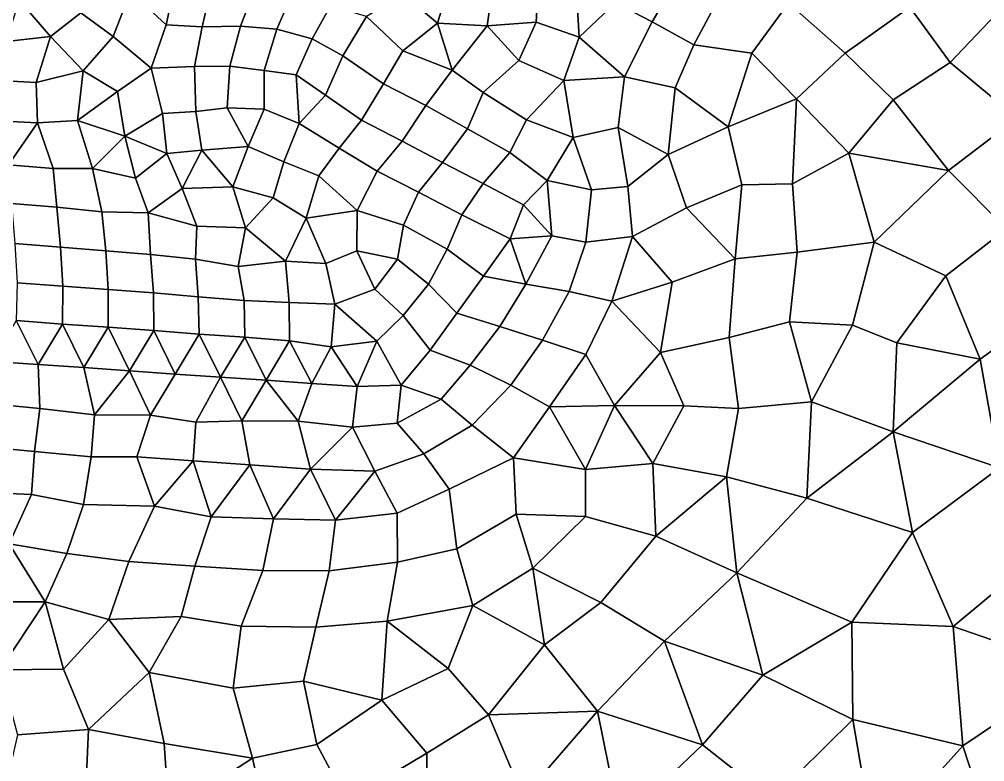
# Model space of a CAD drawing. Extents: x 391089 to 406232, y 6461839 to 6471033.
# Drawn here: x 402614.5 to 402699.2, y 6469598.6 to 6469663.7 of the extents above; entities that cross this region are included whole.
import ezdxf

# ---------------------------------------------------------------- set-up
doc = ezdxf.new("R2010")
doc.units = 0
doc.layers.add('MESH_ELEMS', color=18, linetype='CONTINUOUS')
doc.layers.add('MESH_NODES', color=18, linetype='CONTINUOUS')

msp = doc.modelspace()

# ---------------------------------------------------------------- linework, layer by layer
at = {"layer": 'MESH_ELEMS', "color": 178}
for points in [[(402670.016, 6469663.48, 1.232), (402672.663, 6469667.99, 1.222), (402668.811, 6469669.21, 1.179), (402666.81, 6469665.17, 1.175)], [(402692.641, 6469664.77, 1.218), (402696.163, 6469659.93, 1.3), (402700.708, 6469664.7, 1.255), (402695.645, 6469669.63, 1.22)], [(402659.836, 6469663.45, 1.126), (402660.073, 6469667.59, 1.129), (402656.105, 6469667.03, 1.133), (402655.55, 6469663.15, 1.165)], [(402663.355, 6469666.66, 1.145), (402660.073, 6469667.59, 1.129), (402659.836, 6469663.45, 1.126), (402663.633, 6469662.15, 1.141)], [(402673.683, 6469661.48, 1.269), (402676.259, 6469666.3, 1.241), (402672.663, 6469667.99, 1.222), (402670.016, 6469663.48, 1.232)], [(402686.959, 6469660.74, 1.19), (402692.641, 6469664.77, 1.218), (402688.119, 6469668.22, 1.204), (402681.99, 6469665.13, 1.232)], [(402617.251, 6469662.2, 1.219), (402619.908, 6469664.29, 1.184), (402617.079, 6469667.14, 1.13), (402614.499, 6469665.41, 1.229)], [(402624.247, 6469666.16, 1.038), (402621.518, 6469667.3, 1.111), (402619.908, 6469664.29, 1.184), (402622.727, 6469662.21, 1.072)], [(402624.247, 6469666.16, 1.038), (402627.387, 6469663.24, 0.982), (402628.15, 6469666.79, 1.039), (402624.247, 6469666.16, 1.038)], [(402628.15, 6469666.79, 1.039), (402627.387, 6469663.24, 0.982), (402630.556, 6469663.04, 1.064), (402631.359, 6469666.59, 1.027)], [(402633.909, 6469663.1, 1.079), (402635.17, 6469666.43, 1.004), (402631.359, 6469666.59, 1.027), (402630.556, 6469663.04, 1.064)], [(402655.55, 6469663.15, 1.165), (402656.105, 6469667.03, 1.133), (402652.136, 6469666.48, 1.172), (402651.19, 6469663.38, 1.221)], [(402663.633, 6469662.15, 1.141), (402666.81, 6469665.17, 1.175), (402663.355, 6469666.66, 1.145), (402663.633, 6469662.15, 1.141)], [(402627.387, 6469663.24, 0.982), (402624.247, 6469666.16, 1.038), (402622.727, 6469662.21, 1.072), (402626.072, 6469659.42, 1.076)], [(402637.105, 6469662.85, 1.131), (402638.636, 6469666.46, 0.972), (402635.17, 6469666.43, 1.004), (402633.909, 6469663.1, 1.079)], [(402640.187, 6469661.99, 1.234), (402641.802, 6469664.91, 1.079), (402638.636, 6469666.46, 0.972), (402637.105, 6469662.85, 1.131)], [(402648.142, 6469660.96, 1.286), (402651.19, 6469663.38, 1.221), (402648.168, 6469665.92, 1.207), (402644.949, 6469663.95, 1.275)], [(402651.19, 6469663.38, 1.221), (402652.136, 6469666.48, 1.172), (402648.168, 6469665.92, 1.207), (402651.19, 6469663.38, 1.221)], [(402678.767, 6469660.73, 1.24), (402681.99, 6469665.13, 1.232), (402676.259, 6469666.3, 1.241), (402673.683, 6469661.48, 1.269)], [(402617.251, 6469662.2, 1.219), (402614.499, 6469665.41, 1.229), (402613.351, 6469661.76, 1.313), (402617.251, 6469662.2, 1.219)], [(402642.872, 6469660.52, 1.284), (402644.949, 6469663.95, 1.275), (402641.802, 6469664.91, 1.079), (402640.187, 6469661.99, 1.234)], [(402667.598, 6469658.66, 1.192), (402670.016, 6469663.48, 1.232), (402666.81, 6469665.17, 1.175), (402663.633, 6469662.15, 1.141)], [(402678.767, 6469660.73, 1.24), (402682.693, 6469656.74, 1.213), (402686.959, 6469660.74, 1.19), (402681.99, 6469665.13, 1.232)], [(402619.908, 6469664.29, 1.184), (402617.251, 6469662.2, 1.219), (402620.095, 6469659.19, 1.144), (402622.727, 6469662.21, 1.072)], [(402691.174, 6469656.66, 1.169), (402696.163, 6469659.93, 1.3), (402692.641, 6469664.77, 1.218), (402686.959, 6469660.74, 1.19)], [(402696.163, 6469659.93, 1.3), (402702.056, 6469655.05, 1.279), (402706.353, 6469661.72, 1.242), (402700.708, 6469664.7, 1.255)], [(402629.886, 6469659.56, 1.061), (402630.556, 6469663.04, 1.064), (402627.387, 6469663.24, 0.982), (402626.072, 6469659.42, 1.076)], [(402648.142, 6469660.96, 1.286), (402644.949, 6469663.95, 1.275), (402642.872, 6469660.52, 1.284), (402646.446, 6469658.05, 1.307)], [(402648.142, 6469660.96, 1.286), (402652.486, 6469659.24, 1.248), (402651.19, 6469663.38, 1.221), (402648.142, 6469660.96, 1.286)], [(402651.19, 6469663.38, 1.221), (402652.486, 6469659.24, 1.248), (402655.55, 6469663.15, 1.165), (402651.19, 6469663.38, 1.221)], [(402655.55, 6469663.15, 1.165), (402658.319, 6469660.09, 1.146), (402659.836, 6469663.45, 1.126), (402655.55, 6469663.15, 1.165)], [(402663.633, 6469662.15, 1.141), (402659.836, 6469663.45, 1.126), (402658.319, 6469660.09, 1.146), (402662.289, 6469658.34, 1.133)], [(402670.016, 6469663.48, 1.232), (402667.598, 6469658.66, 1.192), (402672.038, 6469657.69, 1.244), (402673.683, 6469661.48, 1.269)], [(402632.973, 6469659.59, 1.117), (402633.909, 6469663.1, 1.079), (402630.556, 6469663.04, 1.064), (402629.886, 6469659.56, 1.061)], [(402635.981, 6469659.22, 1.188), (402637.105, 6469662.85, 1.131), (402633.909, 6469663.1, 1.079), (402632.973, 6469659.59, 1.117)], [(402638.778, 6469658.83, 1.28), (402640.187, 6469661.99, 1.234), (402637.105, 6469662.85, 1.131), (402635.981, 6469659.22, 1.188)], [(402652.486, 6469659.24, 1.248), (402655.191, 6469657.3, 1.224), (402658.319, 6469660.09, 1.146), (402655.55, 6469663.15, 1.165)], [(402613.351, 6469661.76, 1.313), (402612.696, 6469658.36, 1.262), (402615.985, 6469658.16, 1.169), (402617.251, 6469662.2, 1.219)], [(402620.095, 6469659.19, 1.144), (402617.251, 6469662.2, 1.219), (402615.985, 6469658.16, 1.169), (402620.095, 6469659.19, 1.144)], [(402622.727, 6469662.21, 1.072), (402620.095, 6469659.19, 1.144), (402623.125, 6469657.38, 1.149), (402626.072, 6469659.42, 1.076)], [(402642.872, 6469660.52, 1.284), (402640.187, 6469661.99, 1.234), (402638.778, 6469658.83, 1.28), (402641.352, 6469657.07, 1.294)], [(402663.633, 6469662.15, 1.141), (402662.289, 6469658.34, 1.133), (402667.598, 6469658.66, 1.192), (402663.633, 6469662.15, 1.141)], [(402676.687, 6469654.29, 1.226), (402678.767, 6469660.73, 1.24), (402673.683, 6469661.48, 1.269), (402672.038, 6469657.69, 1.244)], [(402650.161, 6469656.14, 1.299), (402652.486, 6469659.24, 1.248), (402648.142, 6469660.96, 1.286), (402646.446, 6469658.05, 1.307)], [(402678.767, 6469660.73, 1.24), (402676.687, 6469654.29, 1.226), (402682.693, 6469656.74, 1.213), (402678.767, 6469660.73, 1.24)], [(402691.174, 6469656.66, 1.169), (402686.959, 6469660.74, 1.19), (402682.693, 6469656.74, 1.213), (402687.269, 6469651.97, 1.212)], [(402646.446, 6469658.05, 1.307), (402642.872, 6469660.52, 1.284), (402641.352, 6469657.07, 1.294), (402644.535, 6469654.86, 1.29)], [(402658.993, 6469654.88, 1.22), (402662.289, 6469658.34, 1.133), (402658.319, 6469660.09, 1.146), (402655.191, 6469657.3, 1.224)], [(402696.163, 6469659.93, 1.3), (402691.174, 6469656.66, 1.169), (402696.012, 6469650.45, 1.254), (402702.056, 6469655.05, 1.279)], [(402619.615, 6469654.85, 1.12), (402620.095, 6469659.19, 1.144), (402615.985, 6469658.16, 1.169), (402616.1, 6469654.62, 1.057)], [(402619.615, 6469654.85, 1.12), (402623.125, 6469657.38, 1.149), (402620.095, 6469659.19, 1.144), (402619.615, 6469654.85, 1.12)], [(402627.063, 6469655.45, 1.153), (402626.072, 6469659.42, 1.076), (402623.125, 6469657.38, 1.149), (402623.748, 6469653.45, 1.19)], [(402627.063, 6469655.45, 1.153), (402629.992, 6469655.62, 1.163), (402629.886, 6469659.56, 1.061), (402626.072, 6469659.42, 1.076)], [(402632.73, 6469655.96, 1.199), (402632.973, 6469659.59, 1.117), (402629.886, 6469659.56, 1.061), (402629.992, 6469655.62, 1.163)], [(402635.981, 6469659.22, 1.188), (402632.973, 6469659.59, 1.117), (402632.73, 6469655.96, 1.199), (402635.974, 6469655.83, 1.257)], [(402635.974, 6469655.83, 1.257), (402639.046, 6469654.56, 1.291), (402638.778, 6469658.83, 1.28), (402635.981, 6469659.22, 1.188)], [(402655.191, 6469657.3, 1.224), (402652.486, 6469659.24, 1.248), (402650.161, 6469656.14, 1.299), (402653.838, 6469654.11, 1.292)], [(402616.1, 6469654.62, 1.057), (402615.985, 6469658.16, 1.169), (402612.696, 6469658.36, 1.262), (402611.403, 6469654.86, 1.016)], [(402638.778, 6469658.83, 1.28), (402639.046, 6469654.56, 1.291), (402641.352, 6469657.07, 1.294), (402638.778, 6469658.83, 1.28)], [(402662.289, 6469658.34, 1.133), (402658.993, 6469654.88, 1.22), (402663.099, 6469653.35, 1.208), (402662.289, 6469658.34, 1.133)], [(402667.03, 6469654.22, 1.202), (402667.598, 6469658.66, 1.192), (402662.289, 6469658.34, 1.133), (402663.099, 6469653.35, 1.208)], [(402672.038, 6469657.69, 1.244), (402667.598, 6469658.66, 1.192), (402667.03, 6469654.22, 1.202), (402671.434, 6469651.86, 1.213)], [(402623.748, 6469653.45, 1.19), (402623.125, 6469657.38, 1.149), (402619.615, 6469654.85, 1.12), (402623.748, 6469653.45, 1.19)], [(402648.089, 6469653.01, 1.289), (402650.161, 6469656.14, 1.299), (402646.446, 6469658.05, 1.307), (402644.535, 6469654.86, 1.29)], [(402658.993, 6469654.88, 1.22), (402655.191, 6469657.3, 1.224), (402653.838, 6469654.11, 1.292), (402657.55, 6469652.04, 1.249)], [(402676.687, 6469654.29, 1.226), (402672.038, 6469657.69, 1.244), (402671.434, 6469651.86, 1.213), (402676.687, 6469654.29, 1.226)], [(402641.352, 6469657.07, 1.294), (402639.046, 6469654.56, 1.291), (402642.558, 6469652.4, 1.27), (402644.535, 6469654.86, 1.29)], [(402682.343, 6469649.29, 1.222), (402682.693, 6469656.74, 1.213), (402676.687, 6469654.29, 1.226), (402677.897, 6469649.2, 1.2)], [(402682.343, 6469649.29, 1.222), (402687.269, 6469651.97, 1.212), (402682.693, 6469656.74, 1.213), (402682.343, 6469649.29, 1.222)], [(402691.174, 6469656.66, 1.169), (402687.269, 6469651.97, 1.212), (402696.012, 6469650.45, 1.254), (402691.174, 6469656.66, 1.169)], [(402627.431, 6469651.94, 1.192), (402630.529, 6469652.23, 1.198), (402629.992, 6469655.62, 1.163), (402627.063, 6469655.45, 1.153)], [(402632.73, 6469655.96, 1.199), (402629.992, 6469655.62, 1.163), (402630.529, 6469652.23, 1.198), (402634.574, 6469652.55, 1.23)], [(402634.574, 6469652.55, 1.23), (402635.974, 6469655.83, 1.257), (402632.73, 6469655.96, 1.199), (402634.574, 6469652.55, 1.23)], [(402635.974, 6469655.83, 1.257), (402634.574, 6469652.55, 1.23), (402637.704, 6469651.22, 1.25), (402639.046, 6469654.56, 1.291)], [(402650.161, 6469656.14, 1.299), (402648.089, 6469653.01, 1.289), (402651.643, 6469651.16, 1.308), (402653.838, 6469654.11, 1.292)], [(402611.403, 6469654.86, 1.016), (402613.56, 6469650.95, 1.006), (402616.1, 6469654.62, 1.057), (402611.403, 6469654.86, 1.016)], [(402619.615, 6469654.85, 1.12), (402616.1, 6469654.62, 1.057), (402617.46, 6469650.61, 1.072), (402620.928, 6469650.62, 1.13)], [(402620.928, 6469650.62, 1.13), (402623.748, 6469653.45, 1.19), (402619.615, 6469654.85, 1.12), (402620.928, 6469650.62, 1.13)], [(402627.063, 6469655.45, 1.153), (402623.748, 6469653.45, 1.19), (402627.431, 6469651.94, 1.192), (402627.063, 6469655.45, 1.153)], [(402645.889, 6469650.38, 1.245), (402648.089, 6469653.01, 1.289), (402644.535, 6469654.86, 1.29), (402642.558, 6469652.4, 1.27)], [(402657.55, 6469652.04, 1.249), (402660.809, 6469649.56, 1.241), (402663.099, 6469653.35, 1.208), (402658.993, 6469654.88, 1.22)], [(402701.12, 6469645.34, 1.317), (402707.436, 6469650.63, 1.267), (402702.056, 6469655.05, 1.279), (402696.012, 6469650.45, 1.254)], [(402613.56, 6469650.95, 1.006), (402617.46, 6469650.61, 1.072), (402616.1, 6469654.62, 1.057), (402613.56, 6469650.95, 1.006)], [(402637.704, 6469651.22, 1.25), (402640.786, 6469649.97, 1.229), (402642.558, 6469652.4, 1.27), (402639.046, 6469654.56, 1.291)], [(402655.196, 6469649.3, 1.247), (402657.55, 6469652.04, 1.249), (402653.838, 6469654.11, 1.292), (402651.643, 6469651.16, 1.308)], [(402664.7, 6469648.74, 1.253), (402667.89, 6469649.04, 1.25), (402667.03, 6469654.22, 1.202), (402663.099, 6469653.35, 1.208)], [(402667.89, 6469649.04, 1.25), (402671.434, 6469651.86, 1.213), (402667.03, 6469654.22, 1.202), (402667.89, 6469649.04, 1.25)], [(402677.897, 6469649.2, 1.2), (402676.687, 6469654.29, 1.226), (402671.434, 6469651.86, 1.213), (402673.048, 6469647.18, 1.218)], [(402620.928, 6469650.62, 1.13), (402624.697, 6469649.79, 1.196), (402623.748, 6469653.45, 1.19), (402620.928, 6469650.62, 1.13)], [(402624.697, 6469649.79, 1.196), (402627.431, 6469651.94, 1.192), (402623.748, 6469653.45, 1.19), (402624.697, 6469649.79, 1.196)], [(402649.521, 6469648.54, 1.199), (402651.643, 6469651.16, 1.308), (402648.089, 6469653.01, 1.289), (402645.889, 6469650.38, 1.245)], [(402664.7, 6469648.74, 1.253), (402663.099, 6469653.35, 1.208), (402660.809, 6469649.56, 1.241), (402664.7, 6469648.74, 1.253)], [(402628.803, 6469648.86, 1.202), (402630.529, 6469652.23, 1.198), (402627.431, 6469651.94, 1.192), (402628.803, 6469648.86, 1.202)], [(402630.529, 6469652.23, 1.198), (402628.803, 6469648.86, 1.202), (402633.236, 6469649.01, 1.211), (402630.529, 6469652.23, 1.198)], [(402630.529, 6469652.23, 1.198), (402633.236, 6469649.01, 1.211), (402634.574, 6469652.55, 1.23), (402630.529, 6469652.23, 1.198)], [(402636.768, 6469648.06, 1.216), (402637.704, 6469651.22, 1.25), (402634.574, 6469652.55, 1.23), (402633.236, 6469649.01, 1.211)], [(402645.889, 6469650.38, 1.245), (402642.558, 6469652.4, 1.27), (402640.786, 6469649.97, 1.229), (402644.132, 6469646.95, 1.166)], [(402628.803, 6469648.86, 1.202), (402627.431, 6469651.94, 1.192), (402624.697, 6469649.79, 1.196), (402625.797, 6469646.72, 1.201)], [(402657.55, 6469652.04, 1.249), (402655.196, 6469649.3, 1.247), (402658.75, 6469647.45, 1.236), (402660.809, 6469649.56, 1.241)], [(402667.89, 6469649.04, 1.25), (402668.31, 6469644.67, 1.292), (402673.048, 6469647.18, 1.218), (402671.434, 6469651.86, 1.213)], [(402689.51, 6469644.15, 1.271), (402687.269, 6469651.97, 1.212), (402682.343, 6469649.29, 1.222), (402682.754, 6469643.28, 1.222)], [(402687.269, 6469651.97, 1.212), (402689.51, 6469644.15, 1.271), (402696.012, 6469650.45, 1.254), (402687.269, 6469651.97, 1.212)], [(402613.816, 6469647.56, 1.033), (402617.807, 6469647.22, 1.092), (402617.46, 6469650.61, 1.072), (402613.56, 6469650.95, 1.006)], [(402617.807, 6469647.22, 1.092), (402621.736, 6469646.82, 1.153), (402620.928, 6469650.62, 1.13), (402617.46, 6469650.61, 1.072)], [(402624.697, 6469649.79, 1.196), (402620.928, 6469650.62, 1.13), (402621.736, 6469646.82, 1.153), (402625.797, 6469646.72, 1.201)], [(402640.786, 6469649.97, 1.229), (402637.704, 6469651.22, 1.25), (402636.768, 6469648.06, 1.216), (402639.673, 6469646.27, 1.189)], [(402653.313, 6469646.57, 1.16), (402655.196, 6469649.3, 1.247), (402651.643, 6469651.16, 1.308), (402649.521, 6469648.54, 1.199)], [(402639.673, 6469646.27, 1.189), (402644.132, 6469646.95, 1.166), (402640.786, 6469649.97, 1.229), (402639.673, 6469646.27, 1.189)], [(402644.132, 6469646.95, 1.166), (402648.206, 6469645.64, 1.131), (402649.521, 6469648.54, 1.199), (402645.889, 6469650.38, 1.245)], [(402695.775, 6469641.21, 1.332), (402701.12, 6469645.34, 1.317), (402696.012, 6469650.45, 1.254), (402689.51, 6469644.15, 1.271)], [(402628.803, 6469648.86, 1.202), (402625.797, 6469646.72, 1.201), (402630.085, 6469645.57, 1.201), (402628.803, 6469648.86, 1.202)], [(402630.085, 6469645.57, 1.201), (402634.355, 6469645.41, 1.2), (402633.236, 6469649.01, 1.211), (402628.803, 6469648.86, 1.202)], [(402634.355, 6469645.41, 1.2), (402636.768, 6469648.06, 1.216), (402633.236, 6469649.01, 1.211), (402634.355, 6469645.41, 1.2)], [(402657.556, 6469644.45, 1.199), (402658.75, 6469647.45, 1.236), (402655.196, 6469649.3, 1.247), (402653.313, 6469646.57, 1.16)], [(402660.809, 6469649.56, 1.241), (402658.75, 6469647.45, 1.236), (402661.233, 6469644.71, 1.251), (402660.809, 6469649.56, 1.241)], [(402664.219, 6469644.16, 1.282), (402664.7, 6469648.74, 1.253), (402660.809, 6469649.56, 1.241), (402661.233, 6469644.71, 1.251)], [(402668.31, 6469644.67, 1.292), (402667.89, 6469649.04, 1.25), (402664.7, 6469648.74, 1.253), (402664.219, 6469644.16, 1.282)], [(402673.048, 6469647.18, 1.218), (402677.31, 6469642.7, 1.216), (402677.897, 6469649.2, 1.2), (402673.048, 6469647.18, 1.218)], [(402682.754, 6469643.28, 1.222), (402682.343, 6469649.29, 1.222), (402677.897, 6469649.2, 1.2), (402677.31, 6469642.7, 1.216)], [(402639.673, 6469646.27, 1.189), (402636.768, 6469648.06, 1.216), (402634.355, 6469645.41, 1.2), (402637.86, 6469642.49, 1.183)], [(402648.206, 6469645.64, 1.131), (402652.053, 6469643.54, 1.115), (402653.313, 6469646.57, 1.16), (402649.521, 6469648.54, 1.199)], [(402614.122, 6469644.04, 1.085), (402618.106, 6469643.72, 1.123), (402617.807, 6469647.22, 1.092), (402613.816, 6469647.56, 1.033)], [(402618.106, 6469643.72, 1.123), (402622.099, 6469643.41, 1.166), (402621.736, 6469646.82, 1.153), (402617.807, 6469647.22, 1.092)], [(402657.556, 6469644.45, 1.199), (402661.233, 6469644.71, 1.251), (402658.75, 6469647.45, 1.236), (402657.556, 6469644.45, 1.199)], [(402671.775, 6469640.64, 1.27), (402677.31, 6469642.7, 1.216), (402673.048, 6469647.18, 1.218), (402668.31, 6469644.67, 1.292)], [(402625.797, 6469646.72, 1.201), (402621.736, 6469646.82, 1.153), (402622.099, 6469643.41, 1.166), (402626.009, 6469643.08, 1.192)], [(402626.009, 6469643.08, 1.192), (402629.96, 6469642.68, 1.189), (402630.085, 6469645.57, 1.201), (402625.797, 6469646.72, 1.201)], [(402641.404, 6469642.29, 1.174), (402639.673, 6469646.27, 1.189), (402637.86, 6469642.49, 1.183), (402641.404, 6469642.29, 1.174)], [(402639.673, 6469646.27, 1.189), (402641.404, 6469642.29, 1.174), (402644.101, 6469643.4, 1.162), (402644.132, 6469646.95, 1.166)], [(402648.206, 6469645.64, 1.131), (402644.132, 6469646.95, 1.166), (402644.101, 6469643.4, 1.162), (402647.673, 6469642.67, 1.158)], [(402652.053, 6469643.54, 1.115), (402655.221, 6469641.19, 1.133), (402657.556, 6469644.45, 1.199), (402653.313, 6469646.57, 1.16)], [(402629.96, 6469642.68, 1.189), (402633.704, 6469642.02, 1.186), (402634.355, 6469645.41, 1.2), (402630.085, 6469645.57, 1.201)], [(402634.355, 6469645.41, 1.2), (402633.704, 6469642.02, 1.186), (402637.86, 6469642.49, 1.183), (402634.355, 6469645.41, 1.2)], [(402647.673, 6469642.67, 1.158), (402650.405, 6469640.48, 1.161), (402652.053, 6469643.54, 1.115), (402648.206, 6469645.64, 1.131)], [(402657.556, 6469644.45, 1.199), (402658.954, 6469640.47, 1.157), (402661.233, 6469644.71, 1.251), (402657.556, 6469644.45, 1.199)], [(402662.734, 6469639.82, 1.222), (402664.219, 6469644.16, 1.282), (402661.233, 6469644.71, 1.251), (402658.954, 6469640.47, 1.157)], [(402664.219, 6469644.16, 1.282), (402662.734, 6469639.82, 1.222), (402666.487, 6469638.97, 1.27), (402668.31, 6469644.67, 1.292)], [(402671.775, 6469640.64, 1.27), (402668.31, 6469644.67, 1.292), (402666.487, 6469638.97, 1.27), (402671.775, 6469640.64, 1.27)], [(402705.001, 6469638.38, 1.299), (402701.12, 6469645.34, 1.317), (402695.775, 6469641.21, 1.332), (402698.793, 6469633.9, 1.329)], [(402618.106, 6469643.72, 1.123), (402614.122, 6469644.04, 1.085), (402614.304, 6469640.59, 1.112), (402618.308, 6469640.3, 1.13)], [(402622.099, 6469643.41, 1.166), (402618.106, 6469643.72, 1.123), (402618.308, 6469640.3, 1.13), (402622.293, 6469640, 1.148)], [(402657.556, 6469644.45, 1.199), (402655.221, 6469641.19, 1.133), (402658.954, 6469640.47, 1.157), (402657.556, 6469644.45, 1.199)], [(402687.607, 6469636.89, 1.24), (402689.51, 6469644.15, 1.271), (402682.754, 6469643.28, 1.222), (402682.087, 6469637.16, 1.2)], [(402695.775, 6469641.21, 1.332), (402689.51, 6469644.15, 1.271), (402687.607, 6469636.89, 1.24), (402691.49, 6469635.32, 1.272)], [(402626.009, 6469643.08, 1.192), (402622.099, 6469643.41, 1.166), (402622.293, 6469640, 1.148), (402626.283, 6469639.71, 1.16)], [(402626.283, 6469639.71, 1.16), (402630.203, 6469639.35, 1.173), (402629.96, 6469642.68, 1.189), (402626.009, 6469643.08, 1.192)], [(402645.701, 6469640.03, 1.194), (402644.101, 6469643.4, 1.162), (402641.404, 6469642.29, 1.174), (402642.187, 6469638.71, 1.199)], [(402647.673, 6469642.67, 1.158), (402644.101, 6469643.4, 1.162), (402645.701, 6469640.03, 1.194), (402647.673, 6469642.67, 1.158)], [(402655.221, 6469641.19, 1.133), (402652.053, 6469643.54, 1.115), (402650.405, 6469640.48, 1.161), (402652.887, 6469637.93, 1.188)], [(402682.087, 6469637.16, 1.2), (402682.754, 6469643.28, 1.222), (402677.31, 6469642.7, 1.216), (402676.789, 6469635.81, 1.197)], [(402630.203, 6469639.35, 1.173), (402634.239, 6469639.04, 1.178), (402633.704, 6469642.02, 1.186), (402629.96, 6469642.68, 1.189)], [(402637.86, 6469642.49, 1.183), (402633.704, 6469642.02, 1.186), (402634.239, 6469639.04, 1.178), (402638.189, 6469638.87, 1.182)], [(402638.189, 6469638.87, 1.182), (402642.187, 6469638.71, 1.199), (402641.404, 6469642.29, 1.174), (402637.86, 6469642.49, 1.183)], [(402647.673, 6469642.67, 1.158), (402645.701, 6469640.03, 1.194), (402648.192, 6469637.73, 1.212), (402650.405, 6469640.48, 1.161)], [(402676.789, 6469635.81, 1.197), (402677.31, 6469642.7, 1.216), (402671.775, 6469640.64, 1.27), (402670.764, 6469634.47, 1.211)], [(402656.655, 6469636.77, 1.135), (402658.954, 6469640.47, 1.157), (402655.221, 6469641.19, 1.133), (402652.887, 6469637.93, 1.188)], [(402691.49, 6469635.32, 1.272), (402698.793, 6469633.9, 1.329), (402695.775, 6469641.21, 1.332), (402691.49, 6469635.32, 1.272)], [(402618.308, 6469640.3, 1.13), (402614.304, 6469640.59, 1.112), (402614.219, 6469637.28, 1.137), (402618.299, 6469636.97, 1.121)], [(402618.299, 6469636.97, 1.121), (402622.311, 6469636.69, 1.122), (402622.293, 6469640, 1.148), (402618.308, 6469640.3, 1.13)], [(402652.887, 6469637.93, 1.188), (402650.405, 6469640.48, 1.161), (402648.192, 6469637.73, 1.212), (402650.553, 6469634.68, 1.255)], [(402660.411, 6469635.57, 1.158), (402662.734, 6469639.82, 1.222), (402658.954, 6469640.47, 1.157), (402656.655, 6469636.77, 1.135)], [(402666.487, 6469638.97, 1.27), (402670.764, 6469634.47, 1.211), (402671.775, 6469640.64, 1.27), (402666.487, 6469638.97, 1.27)], [(402622.311, 6469636.69, 1.122), (402626.294, 6469636.4, 1.146), (402626.283, 6469639.71, 1.16), (402622.293, 6469640, 1.148)], [(402626.294, 6469636.4, 1.146), (402630.296, 6469636.1, 1.171), (402630.203, 6469639.35, 1.173), (402626.283, 6469639.71, 1.16)], [(402645.864, 6469635.46, 1.235), (402648.192, 6469637.73, 1.212), (402645.701, 6469640.03, 1.194), (402642.187, 6469638.71, 1.199)], [(402664.194, 6469634.3, 1.215), (402666.487, 6469638.97, 1.27), (402662.734, 6469639.82, 1.222), (402660.411, 6469635.57, 1.158)], [(402634.239, 6469639.04, 1.178), (402630.203, 6469639.35, 1.173), (402630.296, 6469636.1, 1.171), (402634.284, 6469635.82, 1.184)], [(402634.284, 6469635.82, 1.184), (402638.194, 6469635.51, 1.194), (402638.189, 6469638.87, 1.182), (402634.239, 6469639.04, 1.178)], [(402638.194, 6469635.51, 1.194), (402641.877, 6469634.99, 1.224), (402642.187, 6469638.71, 1.199), (402638.189, 6469638.87, 1.182)], [(402641.877, 6469634.99, 1.224), (402645.864, 6469635.46, 1.235), (402642.187, 6469638.71, 1.199), (402641.877, 6469634.99, 1.224)], [(402670.764, 6469634.47, 1.211), (402666.487, 6469638.97, 1.27), (402664.194, 6469634.3, 1.215), (402666.73, 6469629.84, 1.162)], [(402654.057, 6469633.37, 1.26), (402656.655, 6469636.77, 1.135), (402652.887, 6469637.93, 1.188), (402650.553, 6469634.68, 1.255)], [(402708.173, 6469630.2, 1.315), (402705.001, 6469638.38, 1.299), (402698.793, 6469633.9, 1.329), (402700.512, 6469624.37, 1.353)], [(402612.172, 6469633.7, 1.19), (402616.169, 6469633.43, 1.129), (402614.219, 6469637.28, 1.137), (402612.172, 6469633.7, 1.19)], [(402618.299, 6469636.97, 1.121), (402614.219, 6469637.28, 1.137), (402616.169, 6469633.43, 1.129), (402618.299, 6469636.97, 1.121)], [(402616.169, 6469633.43, 1.129), (402620.167, 6469633.15, 1.088), (402618.299, 6469636.97, 1.121), (402616.169, 6469633.43, 1.129)], [(402622.311, 6469636.69, 1.122), (402618.299, 6469636.97, 1.121), (402620.167, 6469633.15, 1.088), (402622.311, 6469636.69, 1.122)], [(402650.553, 6469634.68, 1.255), (402648.192, 6469637.73, 1.212), (402645.864, 6469635.46, 1.235), (402648.014, 6469631.6, 1.303)], [(402677.606, 6469629.58, 1.181), (402683.993, 6469630.14, 1.213), (402682.087, 6469637.16, 1.2), (402676.789, 6469635.81, 1.197)], [(402683.993, 6469630.14, 1.213), (402687.607, 6469636.89, 1.24), (402682.087, 6469637.16, 1.2), (402683.993, 6469630.14, 1.213)], [(402620.167, 6469633.15, 1.088), (402624.165, 6469632.87, 1.138), (402622.311, 6469636.69, 1.122), (402620.167, 6469633.15, 1.088)], [(402626.294, 6469636.4, 1.146), (402622.311, 6469636.69, 1.122), (402624.165, 6469632.87, 1.138), (402626.294, 6469636.4, 1.146)], [(402624.165, 6469632.87, 1.138), (402628.162, 6469632.59, 1.184), (402626.294, 6469636.4, 1.146), (402624.165, 6469632.87, 1.138)], [(402628.162, 6469632.59, 1.184), (402630.296, 6469636.1, 1.171), (402626.294, 6469636.4, 1.146), (402628.162, 6469632.59, 1.184)], [(402632.16, 6469632.32, 1.202), (402630.296, 6469636.1, 1.171), (402628.162, 6469632.59, 1.184), (402632.16, 6469632.32, 1.202)], [(402634.284, 6469635.82, 1.184), (402630.296, 6469636.1, 1.171), (402632.16, 6469632.32, 1.202), (402634.284, 6469635.82, 1.184)], [(402657.635, 6469631.61, 1.288), (402660.411, 6469635.57, 1.158), (402656.655, 6469636.77, 1.135), (402654.057, 6469633.37, 1.26)], [(402683.993, 6469630.14, 1.213), (402691.18, 6469627.51, 1.266), (402691.49, 6469635.32, 1.272), (402687.607, 6469636.89, 1.24)], [(402632.16, 6469632.32, 1.202), (402636.158, 6469632.04, 1.223), (402634.284, 6469635.82, 1.184), (402632.16, 6469632.32, 1.202)], [(402634.284, 6469635.82, 1.184), (402636.158, 6469632.04, 1.223), (402638.194, 6469635.51, 1.194), (402634.284, 6469635.82, 1.184)], [(402640.155, 6469631.76, 1.238), (402638.194, 6469635.51, 1.194), (402636.158, 6469632.04, 1.223), (402640.155, 6469631.76, 1.238)], [(402640.155, 6469631.76, 1.238), (402641.877, 6469634.99, 1.224), (402638.194, 6469635.51, 1.194), (402640.155, 6469631.76, 1.238)], [(402645.864, 6469635.46, 1.235), (402641.877, 6469634.99, 1.224), (402644.153, 6469631.49, 1.271), (402645.864, 6469635.46, 1.235)], [(402644.153, 6469631.49, 1.271), (402648.014, 6469631.6, 1.303), (402645.864, 6469635.46, 1.235), (402644.153, 6469631.49, 1.271)], [(402661.014, 6469629.72, 1.309), (402664.194, 6469634.3, 1.215), (402660.411, 6469635.57, 1.158), (402657.635, 6469631.61, 1.288)], [(402672.814, 6469629.81, 1.164), (402677.606, 6469629.58, 1.181), (402676.789, 6469635.81, 1.197), (402670.764, 6469634.47, 1.211)], [(402691.18, 6469627.51, 1.266), (402698.793, 6469633.9, 1.329), (402691.49, 6469635.32, 1.272), (402691.18, 6469627.51, 1.266)], [(402641.877, 6469634.99, 1.224), (402640.155, 6469631.76, 1.238), (402644.153, 6469631.49, 1.271), (402641.877, 6469634.99, 1.224)], [(402650.553, 6469634.68, 1.255), (402648.014, 6469631.6, 1.303), (402651.527, 6469630.39, 1.349), (402654.057, 6469633.37, 1.26)], [(402672.814, 6469629.81, 1.164), (402670.764, 6469634.47, 1.211), (402666.73, 6469629.84, 1.162), (402672.814, 6469629.81, 1.164)], [(402612.075, 6469629.97, 1.253), (402616.311, 6469629.57, 1.179), (402616.169, 6469633.43, 1.129), (402612.172, 6469633.7, 1.19)], [(402661.014, 6469629.72, 1.309), (402666.73, 6469629.84, 1.162), (402664.194, 6469634.3, 1.215), (402661.014, 6469629.72, 1.309)], [(402700.512, 6469624.37, 1.353), (402698.793, 6469633.9, 1.329), (402691.18, 6469627.51, 1.266), (402700.512, 6469624.37, 1.353)], [(402620.167, 6469633.15, 1.088), (402616.169, 6469633.43, 1.129), (402616.311, 6469629.57, 1.179), (402621.097, 6469629, 1.179)], [(402620.167, 6469633.15, 1.088), (402621.097, 6469629, 1.179), (402624.165, 6469632.87, 1.138), (402620.167, 6469633.15, 1.088)], [(402621.097, 6469629, 1.179), (402626.004, 6469628.99, 1.23), (402624.165, 6469632.87, 1.138), (402621.097, 6469629, 1.179)], [(402628.162, 6469632.59, 1.184), (402624.165, 6469632.87, 1.138), (402626.004, 6469628.99, 1.23), (402628.162, 6469632.59, 1.184)], [(402654.057, 6469633.37, 1.26), (402651.527, 6469630.39, 1.349), (402654.222, 6469628.09, 1.374), (402657.635, 6469631.61, 1.288)], [(402629.998, 6469628.37, 1.242), (402632.16, 6469632.32, 1.202), (402628.162, 6469632.59, 1.184), (402626.004, 6469628.99, 1.23)], [(402632.16, 6469632.32, 1.202), (402629.998, 6469628.37, 1.242), (402634.033, 6469628.47, 1.252), (402632.16, 6469632.32, 1.202)], [(402636.158, 6469632.04, 1.223), (402632.16, 6469632.32, 1.202), (402634.033, 6469628.47, 1.252), (402636.158, 6469632.04, 1.223)], [(402636.158, 6469632.04, 1.223), (402634.033, 6469628.47, 1.252), (402638.954, 6469628.45, 1.259), (402636.158, 6469632.04, 1.223)], [(402640.155, 6469631.76, 1.238), (402636.158, 6469632.04, 1.223), (402638.954, 6469628.45, 1.259), (402640.155, 6469631.76, 1.238)], [(402643.743, 6469627.94, 1.288), (402644.153, 6469631.49, 1.271), (402640.155, 6469631.76, 1.238), (402638.954, 6469628.45, 1.259)], [(402644.153, 6469631.49, 1.271), (402643.743, 6469627.94, 1.288), (402647.649, 6469628.28, 1.326), (402648.014, 6469631.6, 1.303)], [(402648.014, 6469631.6, 1.303), (402647.649, 6469628.28, 1.326), (402651.527, 6469630.39, 1.349), (402648.014, 6469631.6, 1.303)], [(402657.845, 6469625.24, 1.334), (402661.014, 6469629.72, 1.309), (402657.635, 6469631.61, 1.288), (402654.222, 6469628.09, 1.374)], [(402651.527, 6469630.39, 1.349), (402647.649, 6469628.28, 1.326), (402649.988, 6469625.58, 1.319), (402654.222, 6469628.09, 1.374)], [(402683.595, 6469621.71, 1.24), (402683.993, 6469630.14, 1.213), (402677.606, 6469629.58, 1.181), (402676.544, 6469623.56, 1.188)], [(402691.18, 6469627.51, 1.266), (402683.993, 6469630.14, 1.213), (402683.595, 6469621.71, 1.24), (402691.18, 6469627.51, 1.266)], [(402615.822, 6469625.79, 1.3), (402616.311, 6469629.57, 1.179), (402612.075, 6469629.97, 1.253), (402611.207, 6469626.22, 1.324)], [(402620.806, 6469625.33, 1.293), (402621.097, 6469629, 1.179), (402616.311, 6469629.57, 1.179), (402615.822, 6469625.79, 1.3)], [(402657.845, 6469625.24, 1.334), (402664.189, 6469624.21, 1.285), (402661.014, 6469629.72, 1.309), (402657.845, 6469625.24, 1.334)], [(402661.014, 6469629.72, 1.309), (402664.189, 6469624.21, 1.285), (402666.73, 6469629.84, 1.162), (402661.014, 6469629.72, 1.309)], [(402670.073, 6469624.73, 1.123), (402666.73, 6469629.84, 1.162), (402664.189, 6469624.21, 1.285), (402670.073, 6469624.73, 1.123)], [(402672.814, 6469629.81, 1.164), (402666.73, 6469629.84, 1.162), (402670.073, 6469624.73, 1.123), (402672.814, 6469629.81, 1.164)], [(402676.544, 6469623.56, 1.188), (402677.606, 6469629.58, 1.181), (402672.814, 6469629.81, 1.164), (402670.073, 6469624.73, 1.123)], [(402624.809, 6469625.32, 1.322), (402626.004, 6469628.99, 1.23), (402621.097, 6469629, 1.179), (402620.806, 6469625.33, 1.293)], [(402629.998, 6469628.37, 1.242), (402626.004, 6469628.99, 1.23), (402624.809, 6469625.32, 1.322), (402629.766, 6469624.97, 1.319)], [(402634.033, 6469628.47, 1.252), (402629.998, 6469628.37, 1.242), (402629.766, 6469624.97, 1.319), (402634.73, 6469624.63, 1.301)], [(402634.73, 6469624.63, 1.301), (402640.047, 6469624.25, 1.318), (402638.954, 6469628.45, 1.259), (402634.033, 6469628.47, 1.252)], [(402640.047, 6469624.25, 1.318), (402643.743, 6469627.94, 1.288), (402638.954, 6469628.45, 1.259), (402640.047, 6469624.25, 1.318)], [(402645.686, 6469624.08, 1.318), (402643.743, 6469627.94, 1.288), (402640.047, 6469624.25, 1.318), (402645.686, 6469624.08, 1.318)], [(402645.686, 6469624.08, 1.318), (402649.988, 6469625.58, 1.319), (402647.649, 6469628.28, 1.326), (402643.743, 6469627.94, 1.288)], [(402654.222, 6469628.09, 1.374), (402649.988, 6469625.58, 1.319), (402652.201, 6469622.48, 1.286), (402657.845, 6469625.24, 1.334)], [(402692.874, 6469618.69, 1.238), (402691.18, 6469627.51, 1.266), (402683.595, 6469621.71, 1.24), (402692.874, 6469618.69, 1.238)], [(402692.874, 6469618.69, 1.238), (402700.512, 6469624.37, 1.353), (402691.18, 6469627.51, 1.266), (402692.874, 6469618.69, 1.238)], [(402615.559, 6469622.01, 1.371), (402615.822, 6469625.79, 1.3), (402611.207, 6469626.22, 1.324), (402610.322, 6469622.26, 1.395)], [(402615.559, 6469622.01, 1.371), (402620.131, 6469621.14, 1.382), (402620.806, 6469625.33, 1.293), (402615.822, 6469625.79, 1.3)], [(402620.131, 6469621.14, 1.382), (402626.368, 6469620.99, 1.478), (402624.809, 6469625.32, 1.322), (402620.806, 6469625.33, 1.293)], [(402626.368, 6469620.99, 1.478), (402629.766, 6469624.97, 1.319), (402624.809, 6469625.32, 1.322), (402626.368, 6469620.99, 1.478)], [(402647.642, 6469620.37, 1.352), (402652.201, 6469622.48, 1.286), (402649.988, 6469625.58, 1.319), (402645.686, 6469624.08, 1.318)], [(402658.09, 6469620.29, 1.205), (402657.845, 6469625.24, 1.334), (402652.201, 6469622.48, 1.286), (402652.874, 6469617.26, 1.298)], [(402664.189, 6469624.21, 1.285), (402657.845, 6469625.24, 1.334), (402658.09, 6469620.29, 1.205), (402664.163, 6469620.09, 1.332)], [(402631.321, 6469620.06, 1.289), (402629.766, 6469624.97, 1.319), (402626.368, 6469620.99, 1.478), (402631.321, 6469620.06, 1.289)], [(402629.766, 6469624.97, 1.319), (402631.321, 6469620.06, 1.289), (402634.73, 6469624.63, 1.301), (402629.766, 6469624.97, 1.319)], [(402631.321, 6469620.06, 1.289), (402636.797, 6469619.87, 1.393), (402634.73, 6469624.63, 1.301), (402631.321, 6469620.06, 1.289)], [(402634.73, 6469624.63, 1.301), (402636.797, 6469619.87, 1.393), (402640.047, 6469624.25, 1.318), (402634.73, 6469624.63, 1.301)], [(402636.797, 6469619.87, 1.393), (402642.239, 6469619.77, 1.454), (402640.047, 6469624.25, 1.318), (402636.797, 6469619.87, 1.393)], [(402642.239, 6469619.77, 1.454), (402645.686, 6469624.08, 1.318), (402640.047, 6469624.25, 1.318), (402642.239, 6469619.77, 1.454)], [(402670.073, 6469624.73, 1.123), (402664.189, 6469624.21, 1.285), (402664.163, 6469620.09, 1.332), (402670.335, 6469618.35, 1.078)], [(402676.544, 6469623.56, 1.188), (402670.073, 6469624.73, 1.123), (402670.335, 6469618.35, 1.078), (402676.544, 6469623.56, 1.188)], [(402704.227, 6469616.92, 1.279), (402700.512, 6469624.37, 1.353), (402692.874, 6469618.69, 1.238), (402696.433, 6469610.43, 1.35)], [(402645.686, 6469624.08, 1.318), (402642.239, 6469619.77, 1.454), (402647.642, 6469620.37, 1.352), (402645.686, 6469624.08, 1.318)], [(402670.335, 6469618.35, 1.078), (402677.451, 6469615.15, 1.165), (402676.544, 6469623.56, 1.188), (402670.335, 6469618.35, 1.078)], [(402683.595, 6469621.71, 1.24), (402676.544, 6469623.56, 1.188), (402677.451, 6469615.15, 1.165), (402683.595, 6469621.71, 1.24)], [(402610.322, 6469622.26, 1.395), (402613.615, 6469617.7, 1.387), (402615.559, 6469622.01, 1.371), (402610.322, 6469622.26, 1.395)], [(402618.676, 6469616.85, 1.395), (402620.131, 6469621.14, 1.382), (402615.559, 6469622.01, 1.371), (402613.615, 6469617.7, 1.387)], [(402647.642, 6469620.37, 1.352), (402647.673, 6469616.08, 1.404), (402652.874, 6469617.26, 1.298), (402652.201, 6469622.48, 1.286)], [(402687.55, 6469610.82, 1.224), (402692.874, 6469618.69, 1.238), (402683.595, 6469621.71, 1.24), (402677.451, 6469615.15, 1.165)], [(402624.105, 6469616.15, 1.43), (402626.368, 6469620.99, 1.478), (402620.131, 6469621.14, 1.382), (402618.676, 6469616.85, 1.395)], [(402629.907, 6469615.73, 1.383), (402631.321, 6469620.06, 1.289), (402626.368, 6469620.99, 1.478), (402624.105, 6469616.15, 1.43)], [(402635.882, 6469615.34, 1.473), (402636.797, 6469619.87, 1.393), (402631.321, 6469620.06, 1.289), (402629.907, 6469615.73, 1.383)], [(402647.673, 6469616.08, 1.404), (402647.642, 6469620.37, 1.352), (402642.239, 6469619.77, 1.454), (402641.693, 6469615.33, 1.567)], [(402659.552, 6469615.55, 1.204), (402658.09, 6469620.29, 1.205), (402652.874, 6469617.26, 1.298), (402654.279, 6469612.28, 1.311)], [(402659.552, 6469615.55, 1.204), (402664.163, 6469620.09, 1.332), (402658.09, 6469620.29, 1.205), (402659.552, 6469615.55, 1.204)], [(402664.163, 6469620.09, 1.332), (402659.552, 6469615.55, 1.204), (402665.528, 6469612.55, 1.14), (402670.335, 6469618.35, 1.078)], [(402641.693, 6469615.33, 1.567), (402642.239, 6469619.77, 1.454), (402636.797, 6469619.87, 1.393), (402635.882, 6469615.34, 1.473)], [(402671.112, 6469609.15, 1.385), (402677.451, 6469615.15, 1.165), (402670.335, 6469618.35, 1.078), (402665.528, 6469612.55, 1.14)], [(402692.874, 6469618.69, 1.238), (402687.55, 6469610.82, 1.224), (402696.433, 6469610.43, 1.35), (402692.874, 6469618.69, 1.238)], [(402613.615, 6469617.7, 1.387), (402609.979, 6469612.61, 1.375), (402616.78, 6469612.61, 1.364), (402613.615, 6469617.7, 1.387)], [(402616.78, 6469612.61, 1.364), (402618.676, 6469616.85, 1.395), (402613.615, 6469617.7, 1.387), (402616.78, 6469612.61, 1.364)], [(402622.371, 6469611.05, 1.386), (402624.105, 6469616.15, 1.43), (402618.676, 6469616.85, 1.395), (402616.78, 6469612.61, 1.364)], [(402654.279, 6469612.28, 1.311), (402652.874, 6469617.26, 1.298), (402647.673, 6469616.08, 1.404), (402646.781, 6469610.92, 1.459)], [(402707.284, 6469606.68, 1.345), (402704.227, 6469616.92, 1.279), (402696.433, 6469610.43, 1.35), (402707.284, 6469606.68, 1.345)], [(402628.71, 6469611.31, 1.395), (402629.907, 6469615.73, 1.383), (402624.105, 6469616.15, 1.43), (402622.371, 6469611.05, 1.386)], [(402646.781, 6469610.92, 1.459), (402647.673, 6469616.08, 1.404), (402641.693, 6469615.33, 1.567), (402640.525, 6469610.38, 1.515)], [(402629.907, 6469615.73, 1.383), (402628.71, 6469611.31, 1.395), (402633.981, 6469610.46, 1.447), (402635.882, 6469615.34, 1.473)], [(402635.882, 6469615.34, 1.473), (402633.981, 6469610.46, 1.447), (402640.525, 6469610.38, 1.515), (402641.693, 6469615.33, 1.567)], [(402654.279, 6469612.28, 1.311), (402660.586, 6469608.83, 1.242), (402659.552, 6469615.55, 1.204), (402654.279, 6469612.28, 1.311)], [(402659.552, 6469615.55, 1.204), (402660.586, 6469608.83, 1.242), (402665.528, 6469612.55, 1.14), (402659.552, 6469615.55, 1.204)], [(402679.735, 6469606.16, 1.138), (402677.451, 6469615.15, 1.165), (402671.112, 6469609.15, 1.385), (402679.735, 6469606.16, 1.138)], [(402677.451, 6469615.15, 1.165), (402679.735, 6469606.16, 1.138), (402687.55, 6469610.82, 1.224), (402677.451, 6469615.15, 1.165)], [(402609.979, 6469612.61, 1.375), (402612.809, 6469606.63, 1.429), (402616.78, 6469612.61, 1.364), (402609.979, 6469612.61, 1.375)], [(402616.78, 6469612.61, 1.364), (402612.809, 6469606.63, 1.429), (402618.388, 6469606.69, 1.438), (402616.78, 6469612.61, 1.364)], [(402616.78, 6469612.61, 1.364), (402618.388, 6469606.69, 1.438), (402622.371, 6469611.05, 1.386), (402616.78, 6469612.61, 1.364)], [(402665.215, 6469603.01, 1.347), (402671.112, 6469609.15, 1.385), (402665.528, 6469612.55, 1.14), (402660.586, 6469608.83, 1.242)], [(402652.115, 6469606.74, 1.359), (402654.279, 6469612.28, 1.311), (402646.781, 6469610.92, 1.459), (402652.115, 6469606.74, 1.359)], [(402652.115, 6469606.74, 1.359), (402655.664, 6469602.69, 1.33), (402660.586, 6469608.83, 1.242), (402654.279, 6469612.28, 1.311)], [(402625.904, 6469606.39, 1.462), (402622.371, 6469611.05, 1.386), (402618.388, 6469606.69, 1.438), (402620.559, 6469601.4, 1.516)], [(402628.71, 6469611.31, 1.395), (402622.371, 6469611.05, 1.386), (402625.904, 6469606.39, 1.462), (402628.71, 6469611.31, 1.395)], [(402633.266, 6469605.02, 1.473), (402633.981, 6469610.46, 1.447), (402628.71, 6469611.31, 1.395), (402625.904, 6469606.39, 1.462)], [(402646.294, 6469603.98, 1.39), (402646.781, 6469610.92, 1.459), (402640.525, 6469610.38, 1.515), (402639.429, 6469605.64, 1.451)], [(402646.294, 6469603.98, 1.39), (402652.115, 6469606.74, 1.359), (402646.781, 6469610.92, 1.459), (402646.294, 6469603.98, 1.39)], [(402687.639, 6469602.27, 1.296), (402687.55, 6469610.82, 1.224), (402679.735, 6469606.16, 1.138), (402687.639, 6469602.27, 1.296)], [(402687.639, 6469602.27, 1.296), (402697.294, 6469599.96, 1.374), (402696.433, 6469610.43, 1.35), (402687.55, 6469610.82, 1.224)], [(402639.429, 6469605.64, 1.451), (402640.525, 6469610.38, 1.515), (402633.981, 6469610.46, 1.447), (402633.266, 6469605.02, 1.473)], [(402696.433, 6469610.43, 1.35), (402697.294, 6469599.96, 1.374), (402707.284, 6469606.68, 1.345), (402696.433, 6469610.43, 1.35)], [(402665.215, 6469603.01, 1.347), (402674.44, 6469600.05, 1.377), (402671.112, 6469609.15, 1.385), (402665.215, 6469603.01, 1.347)], [(402679.735, 6469606.16, 1.138), (402671.112, 6469609.15, 1.385), (402674.44, 6469600.05, 1.377), (402679.735, 6469606.16, 1.138)], [(402660.586, 6469608.83, 1.242), (402655.664, 6469602.69, 1.33), (402665.215, 6469603.01, 1.347), (402660.586, 6469608.83, 1.242)], [(402614.334, 6469600.92, 1.503), (402620.559, 6469601.4, 1.516), (402618.388, 6469606.69, 1.438), (402612.809, 6469606.63, 1.429)], [(402650.258, 6469599.33, 1.341), (402655.664, 6469602.69, 1.33), (402652.115, 6469606.74, 1.359), (402646.294, 6469603.98, 1.39)], [(402710.881, 6469594.5, 1.47), (402707.284, 6469606.68, 1.345), (402697.294, 6469599.96, 1.374), (402701.552, 6469586.91, 1.391)], [(402627.223, 6469600.17, 1.598), (402625.904, 6469606.39, 1.462), (402620.559, 6469601.4, 1.516), (402627.223, 6469600.17, 1.598)], [(402627.223, 6469600.17, 1.598), (402634.963, 6469598.88, 1.511), (402633.266, 6469605.02, 1.473), (402625.904, 6469606.39, 1.462)], [(402634.963, 6469598.88, 1.511), (402640.602, 6469600.08, 1.426), (402639.429, 6469605.64, 1.451), (402633.266, 6469605.02, 1.473)], [(402639.429, 6469605.64, 1.451), (402640.602, 6469600.08, 1.426), (402646.294, 6469603.98, 1.39), (402639.429, 6469605.64, 1.451)], [(402679.735, 6469606.16, 1.138), (402674.44, 6469600.05, 1.377), (402680.535, 6469595.25, 1.191), (402687.639, 6469602.27, 1.296)], [(402650.258, 6469599.33, 1.341), (402646.294, 6469603.98, 1.39), (402640.602, 6469600.08, 1.426), (402643.23, 6469595.13, 1.402)], [(402658.721, 6469595.47, 1.513), (402655.664, 6469602.69, 1.33), (402650.258, 6469599.33, 1.341), (402650.201, 6469592.47, 1.422)], [(402655.664, 6469602.69, 1.33), (402658.721, 6469595.47, 1.513), (402665.215, 6469603.01, 1.347), (402655.664, 6469602.69, 1.33)], [(402658.721, 6469595.47, 1.513), (402667.231, 6469593.18, 1.488), (402665.215, 6469603.01, 1.347), (402658.721, 6469595.47, 1.513)], [(402665.215, 6469603.01, 1.347), (402667.231, 6469593.18, 1.488), (402674.44, 6469600.05, 1.377), (402665.215, 6469603.01, 1.347)], [(402687.639, 6469602.27, 1.296), (402680.535, 6469595.25, 1.191), (402689.503, 6469591.31, 1.433), (402687.639, 6469602.27, 1.296)], [(402687.639, 6469602.27, 1.296), (402689.503, 6469591.31, 1.433), (402697.294, 6469599.96, 1.374), (402687.639, 6469602.27, 1.296)], [(402620.292, 6469594.78, 1.502), (402620.559, 6469601.4, 1.516), (402614.334, 6469600.92, 1.503), (402613.116, 6469595.55, 1.5)], [(402620.292, 6469594.78, 1.502), (402627.629, 6469594.11, 1.533), (402627.223, 6469600.17, 1.598), (402620.559, 6469601.4, 1.516)], [(402627.223, 6469600.17, 1.598), (402627.629, 6469594.11, 1.533), (402634.963, 6469598.88, 1.511), (402627.223, 6469600.17, 1.598)], [(402636.6, 6469591.61, 1.449), (402643.23, 6469595.13, 1.402), (402640.602, 6469600.08, 1.426), (402634.963, 6469598.88, 1.511)], [(402675.12, 6469588.59, 1.336), (402680.535, 6469595.25, 1.191), (402674.44, 6469600.05, 1.377), (402667.231, 6469593.18, 1.488)], [(402701.552, 6469586.91, 1.391), (402697.294, 6469599.96, 1.374), (402689.503, 6469591.31, 1.433), (402701.552, 6469586.91, 1.391)], [(402636.6, 6469591.61, 1.449), (402634.963, 6469598.88, 1.511), (402627.629, 6469594.11, 1.533), (402631.989, 6469586.15, 1.44)], [(402650.201, 6469592.47, 1.422), (402650.258, 6469599.33, 1.341), (402643.23, 6469595.13, 1.402), (402650.201, 6469592.47, 1.422)]]:
    msp.add_3dface(points, dxfattribs=at)
at = {"layer": 'MESH_NODES', "color": 18}
for p in [(402627.387, 6469663.24, 0.982), (402651.19, 6469663.38, 1.221), (402659.836, 6469663.45, 1.126), (402670.016, 6469663.48, 1.232), (402630.556, 6469663.04, 1.064), (402633.909, 6469663.1, 1.079), (402637.105, 6469662.85, 1.131), (402655.55, 6469663.15, 1.165), (402617.251, 6469662.2, 1.219), (402622.727, 6469662.21, 1.072), (402640.187, 6469661.99, 1.234), (402663.633, 6469662.15, 1.141), (402673.683, 6469661.48, 1.269), (402648.142, 6469660.96, 1.286), (402678.767, 6469660.73, 1.24), (402686.959, 6469660.74, 1.19), (402642.872, 6469660.52, 1.284), (402658.319, 6469660.09, 1.146), (402696.163, 6469659.93, 1.3), (402620.095, 6469659.19, 1.144), (402626.072, 6469659.42, 1.076), (402629.886, 6469659.56, 1.061), (402632.973, 6469659.59, 1.117), (402635.981, 6469659.22, 1.188), (402652.486, 6469659.24, 1.248), (402615.985, 6469658.16, 1.169), (402638.778, 6469658.83, 1.28), (402662.289, 6469658.34, 1.133), (402667.598, 6469658.66, 1.192), (402623.125, 6469657.38, 1.149), (402646.446, 6469658.05, 1.307), (402655.191, 6469657.3, 1.224), (402672.038, 6469657.69, 1.244), (402641.352, 6469657.07, 1.294), (402682.693, 6469656.74, 1.213), (402691.174, 6469656.66, 1.169), (402629.992, 6469655.62, 1.163), (402632.73, 6469655.96, 1.199), (402635.974, 6469655.83, 1.257), (402650.161, 6469656.14, 1.299), (402619.615, 6469654.85, 1.12), (402627.063, 6469655.45, 1.153), (402644.535, 6469654.86, 1.29), (402658.993, 6469654.88, 1.22), (402616.1, 6469654.62, 1.057), (402639.046, 6469654.56, 1.291), (402653.838, 6469654.11, 1.292), (402667.03, 6469654.22, 1.202), (402676.687, 6469654.29, 1.226), (402623.748, 6469653.45, 1.19), (402648.089, 6469653.01, 1.289), (402663.099, 6469653.35, 1.208), (402630.529, 6469652.23, 1.198), (402634.574, 6469652.55, 1.23), (402642.558, 6469652.4, 1.27), (402627.431, 6469651.94, 1.192), (402657.55, 6469652.04, 1.249), (402671.434, 6469651.86, 1.213), (402687.269, 6469651.97, 1.212), (402617.46, 6469650.61, 1.072), (402620.928, 6469650.62, 1.13), (402637.704, 6469651.22, 1.25), (402651.643, 6469651.16, 1.308), (402624.697, 6469649.79, 1.196), (402640.786, 6469649.97, 1.229), (402645.889, 6469650.38, 1.245), (402696.012, 6469650.45, 1.254), (402628.803, 6469648.86, 1.202), (402633.236, 6469649.01, 1.211), (402655.196, 6469649.3, 1.247), (402660.809, 6469649.56, 1.241), (402667.89, 6469649.04, 1.25), (402677.897, 6469649.2, 1.2), (402682.343, 6469649.29, 1.222), (402636.768, 6469648.06, 1.216), (402649.521, 6469648.54, 1.199), (402664.7, 6469648.74, 1.253), (402617.807, 6469647.22, 1.092), (402658.75, 6469647.45, 1.236), (402673.048, 6469647.18, 1.218), (402621.736, 6469646.82, 1.153), (402625.797, 6469646.72, 1.201), (402639.673, 6469646.27, 1.189), (402644.132, 6469646.95, 1.166), (402653.313, 6469646.57, 1.16), (402630.085, 6469645.57, 1.201), (402634.355, 6469645.41, 1.2), (402648.206, 6469645.64, 1.131), (402661.233, 6469644.71, 1.251), (402668.31, 6469644.67, 1.292), (402618.106, 6469643.72, 1.123), (402657.556, 6469644.45, 1.199), (402664.219, 6469644.16, 1.282), (402689.51, 6469644.15, 1.271), (402622.099, 6469643.41, 1.166), (402626.009, 6469643.08, 1.192), (402644.101, 6469643.4, 1.162), (402652.053, 6469643.54, 1.115), (402682.754, 6469643.28, 1.222), (402629.96, 6469642.68, 1.189), (402633.704, 6469642.02, 1.186), (402637.86, 6469642.49, 1.183), (402641.404, 6469642.29, 1.174), (402647.673, 6469642.67, 1.158), (402677.31, 6469642.7, 1.216), (402655.221, 6469641.19, 1.133), (402695.775, 6469641.21, 1.332), (402618.308, 6469640.3, 1.13), (402650.405, 6469640.48, 1.161), (402658.954, 6469640.47, 1.157), (402671.775, 6469640.64, 1.27), (402622.293, 6469640, 1.148), (402626.283, 6469639.71, 1.16), (402645.701, 6469640.03, 1.194), (402662.734, 6469639.82, 1.222), (402630.203, 6469639.35, 1.173), (402634.239, 6469639.04, 1.178), (402638.189, 6469638.87, 1.182), (402642.187, 6469638.71, 1.199), (402666.487, 6469638.97, 1.27), (402652.887, 6469637.93, 1.188), (402618.299, 6469636.97, 1.121), (402648.192, 6469637.73, 1.212), (402682.087, 6469637.16, 1.2), (402622.311, 6469636.69, 1.122), (402626.294, 6469636.4, 1.146), (402630.296, 6469636.1, 1.171), (402656.655, 6469636.77, 1.135), (402687.607, 6469636.89, 1.24), (402634.284, 6469635.82, 1.184), (402638.194, 6469635.51, 1.194), (402645.864, 6469635.46, 1.235), (402660.411, 6469635.57, 1.158), (402676.789, 6469635.81, 1.197), (402691.49, 6469635.32, 1.272), (402641.877, 6469634.99, 1.224), (402650.553, 6469634.68, 1.255), (402670.764, 6469634.47, 1.211), (402664.194, 6469634.3, 1.215), (402698.793, 6469633.9, 1.329), (402616.169, 6469633.43, 1.129), (402620.167, 6469633.15, 1.088), (402624.165, 6469632.87, 1.138), (402654.057, 6469633.37, 1.26), (402628.162, 6469632.59, 1.184), (402632.16, 6469632.32, 1.202), (402636.158, 6469632.04, 1.223), (402640.155, 6469631.76, 1.238), (402644.153, 6469631.49, 1.271), (402648.014, 6469631.6, 1.303), (402657.635, 6469631.61, 1.288), (402651.527, 6469630.39, 1.349), (402683.993, 6469630.14, 1.213), (402616.311, 6469629.57, 1.179), (402661.014, 6469629.72, 1.309), (402666.73, 6469629.84, 1.162), (402672.814, 6469629.81, 1.164), (402677.606, 6469629.58, 1.181), (402621.097, 6469629, 1.179), (402626.004, 6469628.99, 1.23), (402634.033, 6469628.47, 1.252), (402638.954, 6469628.45, 1.259), (402629.998, 6469628.37, 1.242), (402643.743, 6469627.94, 1.288), (402647.649, 6469628.28, 1.326), (402654.222, 6469628.09, 1.374), (402691.18, 6469627.51, 1.266), (402615.822, 6469625.79, 1.3), (402620.806, 6469625.33, 1.293), (402624.809, 6469625.32, 1.322), (402649.988, 6469625.58, 1.319), (402657.845, 6469625.24, 1.334), (402629.766, 6469624.97, 1.319), (402634.73, 6469624.63, 1.301), (402640.047, 6469624.25, 1.318), (402664.189, 6469624.21, 1.285), (402670.073, 6469624.73, 1.123), (402645.686, 6469624.08, 1.318), (402676.544, 6469623.56, 1.188), (402615.559, 6469622.01, 1.371), (402652.201, 6469622.48, 1.286), (402683.595, 6469621.71, 1.24), (402620.131, 6469621.14, 1.382), (402626.368, 6469620.99, 1.478), (402631.321, 6469620.06, 1.289), (402647.642, 6469620.37, 1.352), (402658.09, 6469620.29, 1.205), (402664.163, 6469620.09, 1.332), (402636.797, 6469619.87, 1.393), (402642.239, 6469619.77, 1.454), (402670.335, 6469618.35, 1.078), (402692.874, 6469618.69, 1.238), (402618.676, 6469616.85, 1.395), (402652.874, 6469617.26, 1.298), (402624.105, 6469616.15, 1.43), (402647.673, 6469616.08, 1.404), (402629.907, 6469615.73, 1.383), (402635.882, 6469615.34, 1.473), (402641.693, 6469615.33, 1.567), (402659.552, 6469615.55, 1.204), (402677.451, 6469615.15, 1.165), (402616.78, 6469612.61, 1.364), (402665.528, 6469612.55, 1.14), (402654.279, 6469612.28, 1.311), (402622.371, 6469611.05, 1.386), (402628.71, 6469611.31, 1.395), (402646.781, 6469610.92, 1.459), (402687.55, 6469610.82, 1.224), (402633.981, 6469610.46, 1.447), (402640.525, 6469610.38, 1.515), (402696.433, 6469610.43, 1.35), (402671.112, 6469609.15, 1.385), (402660.586, 6469608.83, 1.242), (402618.388, 6469606.69, 1.438), (402652.115, 6469606.74, 1.359), (402625.904, 6469606.39, 1.462), (402639.429, 6469605.64, 1.451), (402679.735, 6469606.16, 1.138), (402633.266, 6469605.02, 1.473), (402646.294, 6469603.98, 1.39), (402655.664, 6469602.69, 1.33), (402665.215, 6469603.01, 1.347), (402687.639, 6469602.27, 1.296), (402620.559, 6469601.4, 1.516), (402627.223, 6469600.17, 1.598), (402640.602, 6469600.08, 1.426), (402674.44, 6469600.05, 1.377), (402697.294, 6469599.96, 1.374), (402634.963, 6469598.88, 1.511), (402650.258, 6469599.33, 1.341)]:
    msp.add_point(p, dxfattribs=at)

doc.saveas('drawing.dxf')
